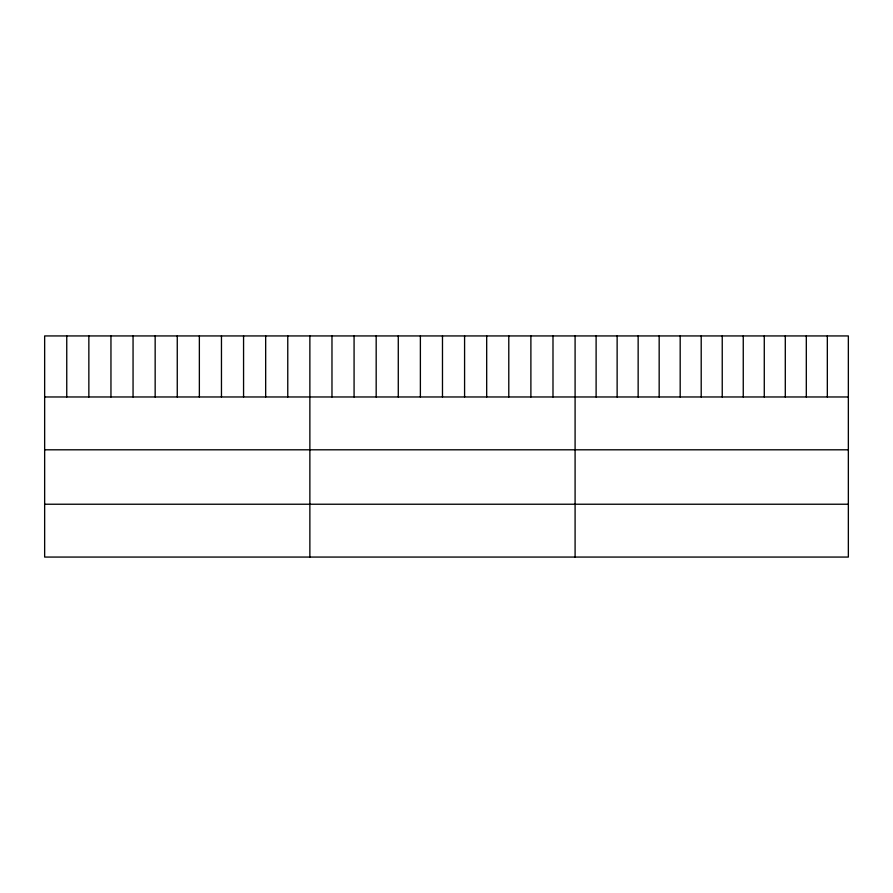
<?xml version="1.0" encoding="UTF-8"?>
<svg xmlns="http://www.w3.org/2000/svg" width="893" height="893" viewBox="0 0 893 893"><rect width="100%" height="100%" fill="white"/><g stroke="black" fill="none" stroke-linecap="round" stroke-linejoin="round"><path stroke-width="1.34" d="M848.35 396.972L848.35 557.065L44.65 557.065L44.65 335.935L848.35 335.935L848.35 396.972L44.65 396.972M44.65 449.804L848.35 449.804M44.65 504.232L848.35 504.232M827.331 335.935L827.331 396.972M806.312 335.935L806.312 396.972M785.293 335.935L785.293 396.972M764.274 335.935L764.274 396.972M743.255 335.935L743.255 396.972M722.236 335.935L722.236 396.972M701.206 335.935L701.206 396.972M680.187 335.935L680.187 396.972M659.168 335.935L659.168 396.972M638.149 335.935L638.149 396.972M617.13 335.935L617.13 396.972M596.111 335.935L596.111 396.972M575.092 335.935L575.092 557.065M552.99 335.935L552.99 396.972M530.889 335.935L530.889 396.972M508.787 335.935L508.787 396.972M486.685 335.935L486.685 396.972M464.583 335.935L464.583 396.972M442.481 335.935L442.481 396.972M420.38 335.935L420.38 396.972M398.278 335.935L398.278 396.972M376.176 335.935L376.176 396.972M354.075 335.935L354.075 396.972M331.973 335.935L331.973 396.972M309.871 335.935L309.871 557.065M287.769 335.935L287.769 396.972M265.668 335.935L265.668 396.972M243.566 335.935L243.566 396.972M221.464 335.935L221.464 396.972M199.362 335.935L199.362 396.972M177.261 335.935L177.261 396.972M155.159 335.935L155.159 396.972M133.057 335.935L133.057 396.972M110.955 335.935L110.955 396.972M88.853 335.935L88.853 396.972M66.752 335.935L66.752 396.972"/></g></svg>
